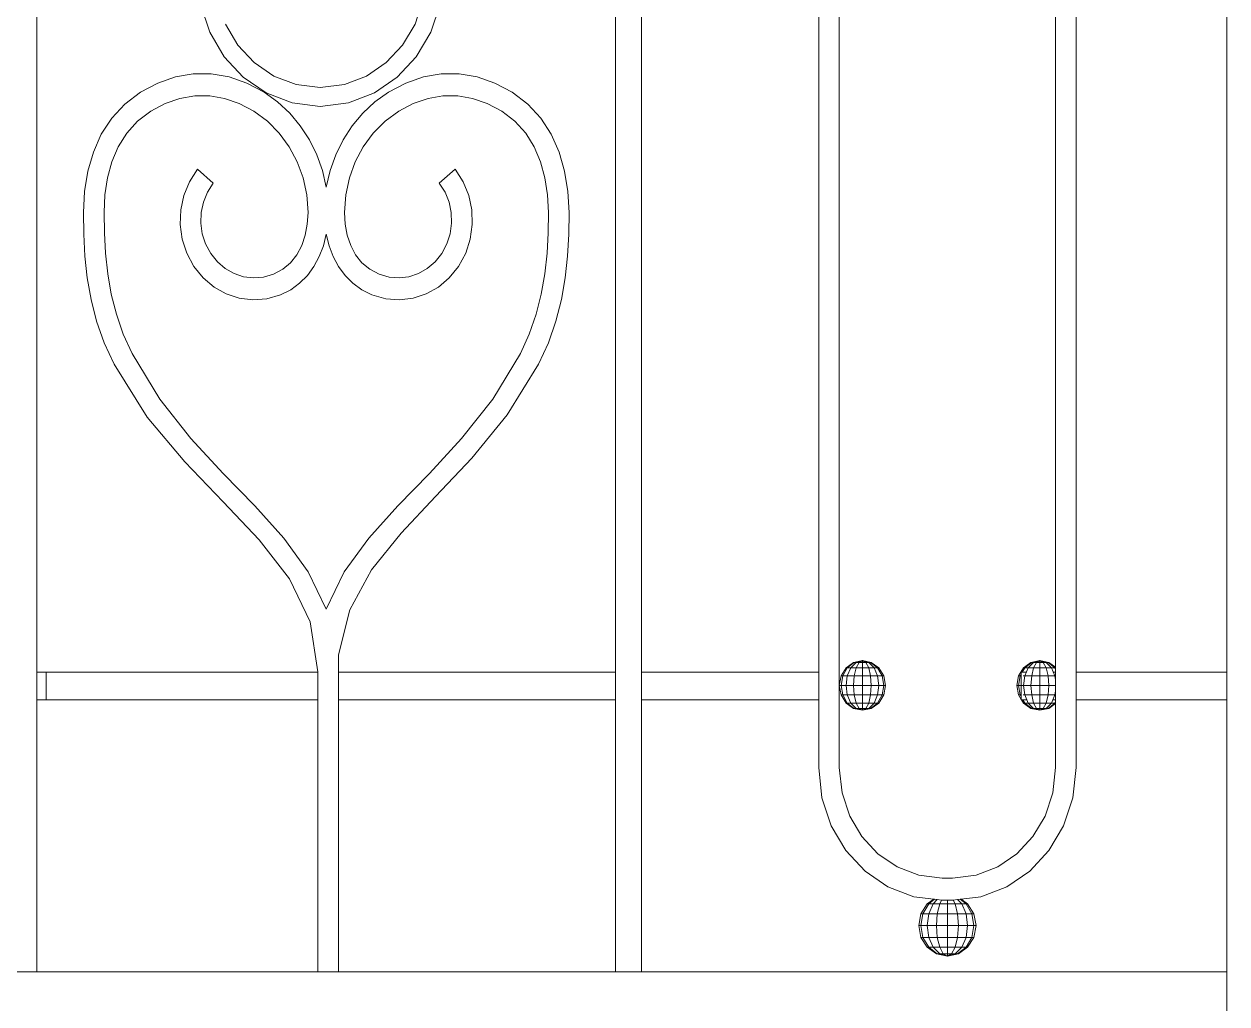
# Model space of a CAD drawing. Header units: millimetres. Extents: x 1832547 to 2001569, y -558009 to -417808.
# Drawn here: x 1914456.7 to 1914898.7, y -523485.4 to -523125.2 of the extents above; entities that cross this region are included whole.
import ezdxf

# ---------------------------------------------------------------- set-up
doc = ezdxf.new("R2010")
doc.units = ezdxf.units.MM
doc.header["$MEASUREMENT"] = 0
doc.layers.add('CA.manh 08', color=8, linetype='CONTINUOUS', lineweight=9)
doc.layers.add('CA_manh 08', color=8, linetype='CONTINUOUS', lineweight=9)

# ---------------------------------------------------------------- blocks, each defined once
blk = doc.blocks.new('wt45t')
at = {"layer": 'CA_manh 08'}
for p, q in [((1918779.78, -518573.66), (1918779.78, -518061.39)), ((1918835.2, -518061.39), (1918835.2, -518573.66)), ((1918842.77, -518571.89), (1918842.77, -518062)), ((1918922.22, -518062.36), (1918922.22, -518578.55)), ((1918929.79, -518573.66), (1918929.79, -518061.39)), ((1918994.95, -518061.39), (1918994.95, -518573.66)), ((1919004.41, -518573.66), (1919004.41, -518061.39)), ((1919217.03, -518061.39), (1919217.03, -518573.66)), ((1919072.31, -518338.49), (1919068.91, -518328.27)), ((1919075.18, -518326.68), (1919078.1, -518335.45)), ((1919156.95, -518328.27), (1919153.54, -518338.49)), ((1919077.65, -518347.51), (1919072.31, -518338.49)), ((1919078.1, -518335.45), (1919082.68, -518343.18)), ((1919143.17, -518343.18), (1919147.75, -518335.45)), ((1919153.54, -518338.49), (1919148.2, -518347.51)), ((1919082.68, -518343.18), (1919088.68, -518349.63)), ((1919137.17, -518349.63), (1919143.17, -518343.18)), ((1919084.66, -518355.03), (1919077.65, -518347.51)), ((1919148.2, -518347.51), (1919141.2, -518355.03)), ((1919088.68, -518349.63), (1919095.88, -518354.55)), ((1919129.97, -518354.55), (1919137.17, -518349.63)), ((1919042.44, -518360.47), (1919048.81, -518357.12)), ((1919055.3, -518354.89), (1919048.81, -518357.12)), ((1919061.86, -518353.77), (1919055.3, -518354.89)), ((1919068.44, -518353.77), (1919061.86, -518353.77)), ((1919075, -518354.89), (1919068.44, -518353.77)), ((1919081.48, -518357.12), (1919075, -518354.89)), ((1919087.86, -518360.47), (1919081.48, -518357.12)), ((1919093.05, -518360.77), (1919084.66, -518355.03)), ((1919095.88, -518354.55), (1919104.04, -518357.69)), ((1919121.81, -518357.69), (1919129.97, -518354.55)), ((1919141.2, -518355.03), (1919132.8, -518360.77)), ((1919139.95, -518357.12), (1919133.58, -518360.47)), ((1919146.44, -518354.89), (1919139.95, -518357.12)), ((1919153, -518353.77), (1919146.44, -518354.89)), ((1919159.58, -518353.77), (1919153, -518353.77)), ((1919166.14, -518354.89), (1919159.58, -518353.77)), ((1919172.63, -518357.12), (1919166.14, -518354.89)), ((1919179, -518360.47), (1919172.63, -518357.12)), ((1919042.44, -518360.47), (1919036.66, -518364.84)), ((1919092.82, -518364.02), (1919087.86, -518360.47)), ((1919102.57, -518364.42), (1919093.05, -518360.77)), ((1919104.04, -518357.69), (1919112.93, -518358.79)), ((1919112.93, -518358.79), (1919121.81, -518357.69)), ((1919132.8, -518360.77), (1919123.29, -518364.42)), ((1919133.58, -518360.47), (1919128.61, -518364.02)), ((1919184.78, -518364.84), (1919179, -518360.47)), ((1919036.66, -518364.84), (1919031.88, -518370.04)), ((1919046.23, -518367.51), (1919051.57, -518364.69)), ((1919051.57, -518364.69), (1919056.98, -518362.81)), ((1919056.98, -518362.81), (1919062.43, -518361.87)), ((1919062.43, -518361.87), (1919067.88, -518361.87)), ((1919067.88, -518361.87), (1919073.33, -518362.81)), ((1919073.33, -518362.81), (1919078.73, -518364.69)), ((1919078.73, -518364.69), (1919084.07, -518367.51)), ((1919097.28, -518368.16), (1919092.82, -518364.02)), ((1919112.93, -518365.71), (1919102.57, -518364.42)), ((1919123.29, -518364.42), (1919112.93, -518365.71)), ((1919128.61, -518364.02), (1919124.16, -518368.16)), ((1919137.37, -518367.51), (1919142.71, -518364.69)), ((1919142.71, -518364.69), (1919148.11, -518362.81)), ((1919148.11, -518362.81), (1919153.55, -518361.87)), ((1919153.55, -518361.87), (1919159.01, -518361.87)), ((1919159.01, -518361.87), (1919164.46, -518362.81)), ((1919169.87, -518364.69), (1919164.46, -518362.81)), ((1919169.87, -518364.69), (1919175.21, -518367.51)), ((1919189.56, -518370.04), (1919184.78, -518364.84)), ((1919031.88, -518370.04), (1919028.06, -518375.96)), ((1919041.38, -518371.18), (1919046.23, -518367.51)), ((1919084.07, -518367.51), (1919089.07, -518371.18)), ((1919101.18, -518372.83), (1919097.28, -518368.16)), ((1919124.16, -518368.16), (1919120.26, -518372.83)), ((1919132.36, -518371.18), (1919137.37, -518367.51)), ((1919175.21, -518367.51), (1919180.05, -518371.18)), ((1919193.38, -518375.96), (1919189.56, -518370.04)), ((1919037.43, -518375.56), (1919041.38, -518371.18)), ((1919089.07, -518371.18), (1919093.44, -518375.56)), ((1919104.51, -518377.95), (1919101.18, -518372.83)), ((1919120.26, -518372.83), (1919116.93, -518377.95)), ((1919128, -518375.56), (1919132.36, -518371.18)), ((1919180.05, -518371.18), (1919184.01, -518375.56)), ((1919028.06, -518375.96), (1919025.16, -518382.5)), ((1919034.31, -518380.54), (1919037.43, -518375.56)), ((1919093.44, -518375.56), (1919097.12, -518380.54)), ((1919107.23, -518383.47), (1919104.51, -518377.95)), ((1919116.93, -518377.95), (1919114.21, -518383.47)), ((1919124.32, -518380.54), (1919128, -518375.56)), ((1919184.01, -518375.56), (1919187.13, -518380.54)), ((1919196.28, -518382.5), (1919193.38, -518375.96)), ((1919025.16, -518382.5), (1919023.13, -518389.54)), ((1919031.96, -518386.05), (1919034.31, -518380.54)), ((1919097.12, -518380.54), (1919100.07, -518386.03)), ((1919109.31, -518389.33), (1919107.23, -518383.47)), ((1919114.21, -518383.47), (1919112.13, -518389.33)), ((1919121.37, -518386.03), (1919124.32, -518380.54)), ((1919187.13, -518380.54), (1919189.47, -518386.05)), ((1919198.31, -518389.54), (1919196.28, -518382.5)), ((1919030.35, -518391.98), (1919031.96, -518386.05)), ((1919100.07, -518386.03), (1919102.23, -518391.95)), ((1919119.2, -518391.95), (1919121.37, -518386.03)), ((1919189.47, -518386.05), (1919191.09, -518391.98)), ((1919023.13, -518389.54), (1919021.93, -518396.98)), ((1919029.41, -518398.24), (1919030.35, -518391.98)), ((1919063.36, -518388.75), (1919060.42, -518393.38)), ((1919069.21, -518393.9), (1919063.36, -518388.75)), ((1919102.23, -518391.95), (1919103.57, -518398.2)), ((1919110.72, -518395.45), (1919109.31, -518389.33)), ((1919112.13, -518389.33), (1919110.72, -518395.45)), ((1919117.87, -518398.2), (1919119.2, -518391.95)), ((1919158.08, -518388.75), (1919152.23, -518393.9)), ((1919161.02, -518393.38), (1919158.08, -518388.75)), ((1919191.09, -518391.98), (1919192.03, -518398.24)), ((1919199.51, -518396.98), (1919198.31, -518389.54)), ((1919021.93, -518396.98), (1919021.52, -518404.69)), ((1919060.42, -518393.38), (1919058.39, -518398.41)), ((1919067.08, -518397.26), (1919069.21, -518393.9)), ((1919152.23, -518393.9), (1919154.36, -518397.26)), ((1919163.04, -518398.41), (1919161.02, -518393.38)), ((1919199.92, -518404.69), (1919199.51, -518396.98)), ((1919029.09, -518404.75), (1919029.41, -518398.24)), ((1919058.39, -518398.41), (1919057.28, -518403.7)), ((1919064.79, -518404.73), (1919065.61, -518400.9)), ((1919065.61, -518400.9), (1919067.08, -518397.26)), ((1919103.57, -518398.2), (1919104.02, -518404.68)), ((1919117.42, -518404.68), (1919117.87, -518398.2)), ((1919154.36, -518397.26), (1919155.83, -518400.9)), ((1919155.83, -518400.9), (1919156.65, -518404.73)), ((1919164.16, -518403.7), (1919163.04, -518398.41)), ((1919192.03, -518398.24), (1919192.35, -518404.75)), ((1919021.52, -518404.69), (1919021.62, -518412.71)), ((1919029.19, -518412.18), (1919029.09, -518404.75)), ((1919057.28, -518403.7), (1919057.09, -518409.1)), ((1919064.65, -518408.63), (1919064.79, -518404.73)), ((1919104.02, -518404.68), (1919103.76, -518409.01)), ((1919117.68, -518409.01), (1919117.42, -518404.68)), ((1919156.65, -518404.73), (1919156.79, -518408.63)), ((1919164.35, -518409.1), (1919164.16, -518403.7)), ((1919192.35, -518404.75), (1919192.25, -518412.18)), ((1919199.82, -518412.71), (1919199.92, -518404.69)), ((1919057.09, -518409.1), (1919057.82, -518414.46)), ((1919065.17, -518412.52), (1919064.65, -518408.63)), ((1919103.76, -518409.01), (1919103, -518413.09)), ((1919118.44, -518413.09), (1919117.68, -518409.01)), ((1919156.79, -518408.63), (1919156.27, -518412.52)), ((1919163.62, -518414.46), (1919164.35, -518409.1)), ((1919021.62, -518412.71), (1919022.04, -518420.71)), ((1919029.61, -518419.69), (1919029.19, -518412.18)), ((1919057.82, -518414.46), (1919059.49, -518419.65)), ((1919066.37, -518416.28), (1919065.17, -518412.52)), ((1919103, -518413.09), (1919101.72, -518416.87)), ((1919109.65, -518416.91), (1919110.72, -518412.71)), ((1919110.72, -518412.71), (1919111.79, -518416.91)), ((1919119.71, -518416.87), (1919118.44, -518413.09)), ((1919156.27, -518412.52), (1919155.06, -518416.28)), ((1919161.95, -518419.65), (1919163.62, -518414.46)), ((1919192.25, -518412.18), (1919191.83, -518419.69)), ((1919199.4, -518420.71), (1919199.82, -518412.71)), ((1919068.26, -518419.8), (1919066.37, -518416.28)), ((1919101.72, -518416.87), (1919099.92, -518420.26)), ((1919108.14, -518420.88), (1919109.65, -518416.91)), ((1919111.79, -518416.91), (1919113.3, -518420.88)), ((1919121.51, -518420.26), (1919119.71, -518416.87)), ((1919155.06, -518416.28), (1919153.18, -518419.8)), ((1919022.04, -518420.71), (1919022.9, -518428.7)), ((1919030.43, -518427.22), (1919029.61, -518419.69)), ((1919059.49, -518419.65), (1919062.09, -518424.51)), ((1919070.72, -518422.87), (1919068.26, -518419.8)), ((1919073.62, -518425.33), (1919070.72, -518422.87)), ((1919097.59, -518423.19), (1919094.71, -518425.6)), ((1919099.92, -518420.26), (1919097.59, -518423.19)), ((1919106.18, -518424.54), (1919108.14, -518420.88)), ((1919113.3, -518420.88), (1919115.25, -518424.54)), ((1919123.85, -518423.19), (1919121.51, -518420.26)), ((1919126.73, -518425.6), (1919123.85, -518423.19)), ((1919150.71, -518422.87), (1919147.82, -518425.33)), ((1919153.18, -518419.8), (1919150.71, -518422.87)), ((1919159.35, -518424.51), (1919161.95, -518419.65)), ((1919191.83, -518419.69), (1919191, -518427.22)), ((1919198.54, -518428.7), (1919199.4, -518420.71)), ((1919031.74, -518434.72), (1919030.43, -518427.22)), ((1919062.09, -518424.51), (1919065.5, -518428.75)), ((1919076.84, -518427.16), (1919073.62, -518425.33)), ((1919080.32, -518428.3), (1919076.84, -518427.16)), ((1919091.28, -518427.41), (1919087.62, -518428.46)), ((1919094.71, -518425.6), (1919091.28, -518427.41)), ((1919100.94, -518430.74), (1919103.78, -518427.85)), ((1919103.78, -518427.85), (1919106.18, -518424.54)), ((1919115.25, -518424.54), (1919117.66, -518427.85)), ((1919117.66, -518427.85), (1919120.5, -518430.74)), ((1919130.16, -518427.41), (1919126.73, -518425.6)), ((1919133.81, -518428.46), (1919130.16, -518427.41)), ((1919144.59, -518427.16), (1919141.12, -518428.3)), ((1919147.82, -518425.33), (1919144.59, -518427.16)), ((1919155.94, -518428.75), (1919159.35, -518424.51)), ((1919191, -518427.22), (1919189.7, -518434.72)), ((1919022.9, -518428.7), (1919024.29, -518436.68)), ((1919065.5, -518428.75), (1919069.5, -518432.15)), ((1919069.5, -518432.15), (1919073.97, -518434.66)), ((1919083.94, -518428.75), (1919080.32, -518428.3)), ((1919087.62, -518428.46), (1919083.94, -518428.75)), ((1919097.65, -518433.16), (1919100.94, -518430.74)), ((1919120.5, -518430.74), (1919123.79, -518433.16)), ((1919137.5, -518428.75), (1919133.81, -518428.46)), ((1919141.12, -518428.3), (1919137.5, -518428.75)), ((1919147.47, -518434.66), (1919151.94, -518432.15)), ((1919151.94, -518432.15), (1919155.94, -518428.75)), ((1919197.14, -518436.68), (1919198.54, -518428.7)), ((1919024.29, -518436.68), (1919026.33, -518444.64)), ((1919033.6, -518442.14), (1919031.74, -518434.72)), ((1919073.97, -518434.66), (1919078.78, -518436.25)), ((1919078.78, -518436.25), (1919083.79, -518436.87)), ((1919083.79, -518436.87), (1919088.88, -518436.48)), ((1919088.88, -518436.48), (1919093.92, -518435.03)), ((1919093.92, -518435.03), (1919097.65, -518433.16)), ((1919123.79, -518433.16), (1919127.51, -518435.03)), ((1919127.51, -518435.03), (1919132.55, -518436.48)), ((1919132.55, -518436.48), (1919137.65, -518436.87)), ((1919137.65, -518436.87), (1919142.66, -518436.25)), ((1919142.66, -518436.25), (1919147.47, -518434.66)), ((1919189.7, -518434.72), (1919187.83, -518442.14)), ((1919195.11, -518444.64), (1919197.14, -518436.68)), ((1919026.33, -518444.64), (1919029.11, -518452.58)), ((1919036.11, -518449.43), (1919033.6, -518442.14)), ((1919187.83, -518442.14), (1919185.33, -518449.43)), ((1919192.33, -518452.58), (1919195.11, -518444.64)), ((1919039.34, -518456.55), (1919036.11, -518449.43)), ((1919185.33, -518449.43), (1919182.09, -518456.55)), ((1919029.11, -518452.58), (1919032.73, -518460.51)), ((1919188.7, -518460.51), (1919192.33, -518452.58)), ((1919049.57, -518473.34), (1919039.34, -518456.55)), ((1919182.09, -518456.55), (1919171.87, -518473.34)), ((1919032.73, -518460.51), (1919044.24, -518479.06)), ((1919176.53, -518479.89), (1919188.7, -518460.51)), ((1919060.97, -518487.79), (1919049.57, -518473.34)), ((1919171.87, -518473.34), (1919160.47, -518487.79)), ((1919044.24, -518479.06), (1919057.19, -518494.97)), ((1919162.72, -518496.39), (1919176.53, -518479.89)), ((1919072.83, -518500.63), (1919060.97, -518487.79)), ((1919160.47, -518487.79), (1919148.61, -518500.63)), ((1919057.19, -518494.97), (1919070.52, -518509.16)), ((1919148.56, -518511.09), (1919162.72, -518496.39)), ((1919084.44, -518512.58), (1919072.83, -518500.63)), ((1919148.61, -518500.63), (1919136.99, -518512.58)), ((1919070.52, -518509.16), (1919083.17, -518522.56)), ((1919135.31, -518525.07), (1919148.56, -518511.09)), ((1919095.1, -518524.39), (1919084.44, -518512.58)), ((1919136.99, -518512.58), (1919126.33, -518524.39)), ((1919083.17, -518522.56), (1919094.05, -518536.11)), ((1919104.1, -518536.79), (1919095.1, -518524.39)), ((1919126.33, -518524.39), (1919117.34, -518536.79)), ((1919124.25, -518539.42), (1919135.31, -518525.07)), ((1919094.05, -518536.11), (1919102.1, -518550.73)), ((1919110.72, -518550.5), (1919104.1, -518536.79)), ((1919117.34, -518536.79), (1919110.72, -518550.5)), ((1919116.67, -518555.21), (1919124.25, -518539.42)), ((1919102.1, -518550.73), (1919106.26, -518567.35)), ((1919113.82, -518573.52), (1919116.67, -518555.21)), ((1918845.26, -518570.1), (1918848.52, -518569.41)), ((1918845.51, -518570.1), (1918848.52, -518569.41)), ((1918846.22, -518570.1), (1918848.52, -518569.41)), ((1918847.28, -518570.1), (1918848.52, -518569.41)), ((1918848.52, -518569.41), (1918848.52, -518570.1)), ((1918851.78, -518570.1), (1918848.52, -518569.41)), ((1918851.53, -518570.1), (1918848.52, -518569.41)), ((1918850.83, -518570.1), (1918848.52, -518569.41)), ((1918849.77, -518570.1), (1918848.52, -518569.41)), ((1918910.45, -518570.1), (1918913.71, -518569.41)), ((1918910.7, -518570.1), (1918913.71, -518569.41)), ((1918911.4, -518570.1), (1918913.71, -518569.41)), ((1918912.46, -518570.1), (1918913.71, -518569.41)), ((1918913.71, -518569.41), (1918913.71, -518570.1)), ((1918916.96, -518570.1), (1918913.71, -518569.41)), ((1918916.72, -518570.1), (1918913.71, -518569.41)), ((1918916.01, -518570.1), (1918913.71, -518569.41)), ((1918914.95, -518570.1), (1918913.71, -518569.41)), ((1919106.26, -518567.35), (1919106.26, -518573.66)), ((1918779.78, -518573.66), (1918835.2, -518573.66)), ((1918779.78, -518573.66), (1918779.78, -518583.82)), ((1918835.2, -518573.66), (1918835.2, -518583.82)), ((1918842.77, -518571.89), (1918845.26, -518570.1)), ((1918842.77, -518572.08), (1918842.77, -518571.89)), ((1918842.96, -518572.08), (1918842.77, -518572.08)), ((1918842.77, -518572.42), (1918842.96, -518572.08)), ((1918842.77, -518572.42), (1918842.77, -518572.08)), ((1918842.77, -518573.66), (1918842.77, -518572.42)), ((1918842.77, -518573.66), (1918843.45, -518573.66)), ((1918842.77, -518575.05), (1918842.77, -518573.66)), ((1918842.96, -518572.08), (1918845.51, -518570.1)), ((1918844.27, -518572.08), (1918842.96, -518572.08)), ((1918842.96, -518575.05), (1918844.27, -518572.08)), ((1918844.27, -518572.08), (1918846.22, -518570.1)), ((1918846.22, -518572.08), (1918844.27, -518572.08)), ((1918845.51, -518570.1), (1918845.26, -518570.1)), ((1918846.22, -518570.1), (1918845.51, -518570.1)), ((1918845.51, -518575.05), (1918846.22, -518572.08)), ((1918847.28, -518570.1), (1918846.22, -518570.1)), ((1918846.22, -518572.08), (1918847.28, -518570.1)), ((1918848.52, -518572.08), (1918846.22, -518572.08)), ((1918848.52, -518570.1), (1918847.28, -518570.1)), ((1918849.77, -518570.1), (1918848.52, -518570.1)), ((1918848.52, -518570.1), (1918848.52, -518572.08)), ((1918850.83, -518572.08), (1918848.52, -518572.08)), ((1918848.52, -518572.08), (1918848.52, -518575.05)), ((1918850.83, -518570.1), (1918849.77, -518570.1)), ((1918850.83, -518572.08), (1918849.77, -518570.1)), ((1918851.53, -518570.1), (1918850.83, -518570.1)), ((1918852.78, -518572.08), (1918850.83, -518570.1)), ((1918852.78, -518572.08), (1918850.83, -518572.08)), ((1918851.53, -518575.05), (1918850.83, -518572.08)), ((1918851.53, -518570.1), (1918851.78, -518570.1)), ((1918854.08, -518572.08), (1918851.53, -518570.1)), ((1918854.54, -518572.08), (1918851.78, -518570.1)), ((1918854.08, -518572.08), (1918852.78, -518572.08)), ((1918854.08, -518575.05), (1918852.78, -518572.08)), ((1918853.59, -518573.66), (1918854.99, -518573.66)), ((1918854.54, -518572.08), (1918854.08, -518572.08)), ((1918854.99, -518573.66), (1918854.08, -518572.08)), ((1918856.39, -518575.05), (1918854.54, -518572.08)), ((1918854.99, -518573.66), (1918855.38, -518573.66)), ((1918855.38, -518573.66), (1918855.38, -518574.34)), ((1918905.84, -518575.05), (1918907.69, -518572.08)), ((1918906.44, -518575.05), (1918908.15, -518572.08)), ((1918907.69, -518572.08), (1918910.45, -518570.1)), ((1918908.15, -518572.08), (1918907.69, -518572.08)), ((1918908.15, -518572.08), (1918910.7, -518570.1)), ((1918909.45, -518572.08), (1918908.15, -518572.08)), ((1918908.15, -518575.05), (1918909.45, -518572.08)), ((1918909.45, -518572.08), (1918911.4, -518570.1)), ((1918911.4, -518572.08), (1918909.45, -518572.08)), ((1918910.7, -518570.1), (1918910.45, -518570.1)), ((1918911.4, -518570.1), (1918910.7, -518570.1)), ((1918910.7, -518575.05), (1918911.4, -518572.08)), ((1918912.46, -518570.1), (1918911.4, -518570.1)), ((1918911.4, -518572.08), (1918912.46, -518570.1)), ((1918913.71, -518572.08), (1918911.4, -518572.08)), ((1918913.71, -518570.1), (1918912.46, -518570.1)), ((1918914.95, -518570.1), (1918913.71, -518570.1)), ((1918913.71, -518570.1), (1918913.71, -518572.08)), ((1918916.01, -518572.08), (1918913.71, -518572.08)), ((1918913.71, -518572.08), (1918913.71, -518575.05)), ((1918916.01, -518570.1), (1918914.95, -518570.1)), ((1918916.01, -518572.08), (1918914.95, -518570.1)), ((1918916.72, -518570.1), (1918916.01, -518570.1)), ((1918917.96, -518572.08), (1918916.01, -518570.1)), ((1918917.96, -518572.08), (1918916.01, -518572.08)), ((1918916.72, -518575.05), (1918916.01, -518572.08)), ((1918916.72, -518570.1), (1918916.96, -518570.1)), ((1918919.27, -518572.08), (1918916.72, -518570.1)), ((1918919.73, -518572.08), (1918916.96, -518570.1)), ((1918919.27, -518572.08), (1918917.96, -518572.08)), ((1918919.27, -518575.05), (1918917.96, -518572.08)), ((1918919.73, -518572.08), (1918919.27, -518572.08)), ((1918920.97, -518575.05), (1918919.27, -518572.08)), ((1918921.57, -518575.05), (1918919.73, -518572.08)), ((1918994.95, -518573.66), (1918929.79, -518573.66)), ((1918929.79, -518583.82), (1918929.79, -518573.66)), ((1918994.95, -518573.66), (1918994.95, -518583.82)), ((1919106.26, -518573.66), (1919004.41, -518573.66)), ((1919004.41, -518583.82), (1919004.41, -518573.66)), ((1919106.26, -518573.66), (1919106.26, -518583.82)), ((1919113.82, -518573.66), (1919113.82, -518573.52)), ((1919213.6, -518573.66), (1919113.82, -518573.66)), ((1919113.82, -518583.82), (1919113.82, -518573.66)), ((1919217.03, -518573.66), (1919213.6, -518573.66)), ((1919213.6, -518573.66), (1919213.6, -518583.82)), ((1919217.03, -518583.82), (1919217.03, -518573.66)), ((1918842.96, -518575.05), (1918842.77, -518575.05)), ((1918842.77, -518576.52), (1918842.96, -518575.05)), ((1918842.77, -518576.52), (1918842.77, -518575.05)), ((1918842.77, -518578.55), (1918842.77, -518576.52)), ((1918845.51, -518575.05), (1918842.96, -518575.05)), ((1918845.26, -518578.55), (1918845.51, -518575.05)), ((1918848.52, -518575.05), (1918845.51, -518575.05)), ((1918851.53, -518575.05), (1918848.52, -518575.05)), ((1918848.52, -518575.05), (1918848.52, -518578.55)), ((1918854.08, -518575.05), (1918851.53, -518575.05)), ((1918851.78, -518578.55), (1918851.53, -518575.05)), ((1918854.61, -518575.05), (1918854.08, -518575.05)), ((1918854.54, -518578.55), (1918854.08, -518575.05)), ((1918855.79, -518575.05), (1918855.38, -518574.34)), ((1918855.38, -518574.34), (1918855.38, -518575.05)), ((1918855.79, -518575.05), (1918855.38, -518575.05)), ((1918855.38, -518575.05), (1918855.38, -518578.55)), ((1918856.39, -518575.05), (1918855.79, -518575.05)), ((1918856.39, -518578.55), (1918855.79, -518575.05)), ((1918857.04, -518578.55), (1918856.39, -518575.05)), ((1918905.19, -518578.55), (1918905.84, -518575.05)), ((1918906.44, -518575.05), (1918905.84, -518575.05)), ((1918905.84, -518578.55), (1918906.44, -518575.05)), ((1918908.15, -518575.05), (1918906.44, -518575.05)), ((1918907.69, -518578.55), (1918908.15, -518575.05)), ((1918910.7, -518575.05), (1918908.15, -518575.05)), ((1918910.45, -518578.55), (1918910.7, -518575.05)), ((1918913.71, -518575.05), (1918910.7, -518575.05)), ((1918916.72, -518575.05), (1918913.71, -518575.05)), ((1918913.71, -518575.05), (1918913.71, -518578.55)), ((1918919.27, -518575.05), (1918916.72, -518575.05)), ((1918916.96, -518578.55), (1918916.72, -518575.05)), ((1918920.97, -518575.05), (1918919.27, -518575.05)), ((1918919.73, -518578.55), (1918919.27, -518575.05)), ((1918921.57, -518575.05), (1918920.97, -518575.05)), ((1918921.57, -518578.55), (1918920.97, -518575.05)), ((1918922.22, -518578.55), (1918921.57, -518575.05)), ((1918845.26, -518578.55), (1918842.77, -518578.55)), ((1918842.77, -518580.58), (1918842.77, -518578.55)), ((1918842.96, -518582.05), (1918842.77, -518580.58)), ((1918842.77, -518582.05), (1918842.77, -518580.58)), ((1918842.96, -518582.05), (1918842.77, -518582.05)), ((1918842.77, -518583.82), (1918842.77, -518582.05)), ((1918845.51, -518582.05), (1918842.96, -518582.05)), ((1918843.72, -518583.82), (1918842.96, -518582.05)), ((1918848.52, -518578.55), (1918845.26, -518578.55)), ((1918845.51, -518582.05), (1918845.26, -518578.55)), ((1918848.52, -518582.05), (1918845.51, -518582.05)), ((1918846.22, -518585.02), (1918845.51, -518582.05)), ((1918851.78, -518578.55), (1918848.52, -518578.55)), ((1918848.52, -518578.55), (1918848.52, -518582.05)), ((1918851.53, -518582.05), (1918848.52, -518582.05)), ((1918848.52, -518582.05), (1918848.52, -518585.02)), ((1918850.83, -518585.02), (1918851.53, -518582.05)), ((1918851.53, -518582.05), (1918851.78, -518578.55)), ((1918854.08, -518582.05), (1918851.53, -518582.05)), ((1918854.54, -518578.55), (1918851.78, -518578.55)), ((1918853.31, -518583.82), (1918854.08, -518582.05)), ((1918854.08, -518582.05), (1918854.54, -518578.55)), ((1918854.61, -518582.05), (1918854.08, -518582.05)), ((1918855.38, -518578.55), (1918854.54, -518578.55)), ((1918856.39, -518578.55), (1918855.38, -518578.55)), ((1918855.38, -518578.55), (1918855.38, -518582.05)), ((1918855.79, -518582.05), (1918855.38, -518582.05)), ((1918855.38, -518583.67), (1918856.39, -518582.05)), ((1918855.38, -518582.76), (1918855.79, -518582.05)), ((1918855.38, -518582.05), (1918855.38, -518582.76)), ((1918855.38, -518582.76), (1918855.38, -518583.67)), ((1918855.79, -518582.05), (1918856.39, -518578.55)), ((1918856.39, -518582.05), (1918855.79, -518582.05)), ((1918857.04, -518578.55), (1918856.39, -518578.55)), ((1918856.39, -518582.05), (1918857.04, -518578.55)), ((1918905.84, -518578.55), (1918905.19, -518578.55)), ((1918905.84, -518582.05), (1918905.19, -518578.55)), ((1918907.69, -518578.55), (1918905.84, -518578.55)), ((1918906.44, -518582.05), (1918905.84, -518578.55)), ((1918906.44, -518582.05), (1918905.84, -518582.05)), ((1918907.69, -518585.02), (1918905.84, -518582.05)), ((1918908.15, -518582.05), (1918906.44, -518582.05)), ((1918908.15, -518585.02), (1918906.44, -518582.05)), ((1918910.45, -518578.55), (1918907.69, -518578.55)), ((1918908.15, -518582.05), (1918907.69, -518578.55)), ((1918910.7, -518582.05), (1918908.15, -518582.05)), ((1918909.45, -518585.02), (1918908.15, -518582.05)), ((1918913.71, -518578.55), (1918910.45, -518578.55)), ((1918910.7, -518582.05), (1918910.45, -518578.55)), ((1918913.71, -518582.05), (1918910.7, -518582.05)), ((1918911.4, -518585.02), (1918910.7, -518582.05)), ((1918916.96, -518578.55), (1918913.71, -518578.55)), ((1918913.71, -518578.55), (1918913.71, -518582.05)), ((1918916.72, -518582.05), (1918913.71, -518582.05)), ((1918913.71, -518582.05), (1918913.71, -518585.02)), ((1918916.01, -518585.02), (1918916.72, -518582.05)), ((1918916.72, -518582.05), (1918916.96, -518578.55)), ((1918919.27, -518582.05), (1918916.72, -518582.05)), ((1918919.73, -518578.55), (1918916.96, -518578.55)), ((1918917.96, -518585.02), (1918919.27, -518582.05)), ((1918919.27, -518582.05), (1918919.73, -518578.55)), ((1918920.97, -518582.05), (1918919.27, -518582.05)), ((1918919.27, -518585.02), (1918920.97, -518582.05)), ((1918921.57, -518578.55), (1918919.73, -518578.55)), ((1918919.73, -518585.02), (1918921.57, -518582.05)), ((1918920.97, -518582.05), (1918921.57, -518578.55)), ((1918921.57, -518582.05), (1918920.97, -518582.05)), ((1918922.22, -518578.55), (1918921.57, -518578.55)), ((1918921.57, -518582.05), (1918922.22, -518578.55)), ((1918922.22, -518578.55), (1918922.22, -518608.69)), ((1918779.78, -518683.82), (1918779.78, -518583.82)), ((1918835.2, -518583.82), (1918779.78, -518583.82)), ((1918835.2, -518583.82), (1918835.2, -518608.73)), ((1918843.72, -518583.82), (1918842.77, -518583.82)), ((1918842.77, -518584.68), (1918842.77, -518583.82)), ((1918842.96, -518585.02), (1918842.77, -518584.68)), ((1918842.77, -518585.02), (1918842.77, -518584.68)), ((1918842.96, -518585.02), (1918842.77, -518585.02)), ((1918842.77, -518585.21), (1918842.77, -518585.02)), ((1918845.26, -518587), (1918842.77, -518585.21)), ((1918842.77, -518608.69), (1918842.77, -518585.21)), ((1918844.27, -518585.02), (1918842.96, -518585.02)), ((1918845.51, -518587), (1918842.96, -518585.02)), ((1918844.27, -518585.02), (1918843.72, -518583.82)), ((1918846.22, -518585.02), (1918844.27, -518585.02)), ((1918846.22, -518587), (1918844.27, -518585.02)), ((1918845.51, -518587), (1918845.26, -518587)), ((1918848.52, -518587.69), (1918845.26, -518587)), ((1918846.22, -518587), (1918845.51, -518587)), ((1918848.52, -518587.69), (1918845.51, -518587)), ((1918848.52, -518585.02), (1918846.22, -518585.02)), ((1918847.28, -518587), (1918846.22, -518585.02)), ((1918847.28, -518587), (1918846.22, -518587)), ((1918848.52, -518587.69), (1918846.22, -518587)), ((1918848.52, -518587), (1918847.28, -518587)), ((1918848.52, -518587.69), (1918847.28, -518587)), ((1918850.83, -518585.02), (1918848.52, -518585.02)), ((1918848.52, -518585.02), (1918848.52, -518587)), ((1918849.77, -518587), (1918848.52, -518587)), ((1918848.52, -518587), (1918848.52, -518587.69)), ((1918848.52, -518587.69), (1918851.78, -518587)), ((1918848.52, -518587.69), (1918851.53, -518587)), ((1918848.52, -518587.69), (1918850.83, -518587)), ((1918848.52, -518587.69), (1918849.77, -518587)), ((1918849.77, -518587), (1918850.83, -518585.02)), ((1918850.83, -518587), (1918849.77, -518587)), ((1918852.78, -518585.02), (1918850.83, -518585.02)), ((1918850.83, -518587), (1918852.78, -518585.02)), ((1918851.53, -518587), (1918850.83, -518587)), ((1918851.53, -518587), (1918854.08, -518585.02)), ((1918851.78, -518587), (1918851.53, -518587)), ((1918851.78, -518587), (1918854.54, -518585.02)), ((1918852.78, -518585.02), (1918853.31, -518583.82)), ((1918854.08, -518585.02), (1918852.78, -518585.02)), ((1918854.77, -518583.82), (1918853.31, -518583.82)), ((1918854.08, -518585.02), (1918854.77, -518583.82)), ((1918854.08, -518585.02), (1918854.54, -518585.02)), ((1918854.54, -518585.02), (1918855.29, -518583.82)), ((1918855.29, -518583.82), (1918854.77, -518583.82)), ((1918855.29, -518583.82), (1918855.38, -518583.82)), ((1918855.38, -518583.82), (1918855.38, -518583.67)), ((1918908.15, -518585.02), (1918907.69, -518585.02)), ((1918910.45, -518587), (1918907.69, -518585.02)), ((1918909.45, -518585.02), (1918908.15, -518585.02)), ((1918910.7, -518587), (1918908.15, -518585.02)), ((1918911.4, -518585.02), (1918909.45, -518585.02)), ((1918911.4, -518587), (1918909.45, -518585.02)), ((1918910.7, -518587), (1918910.45, -518587)), ((1918913.71, -518587.69), (1918910.45, -518587)), ((1918911.4, -518587), (1918910.7, -518587)), ((1918913.71, -518587.69), (1918910.7, -518587)), ((1918913.71, -518585.02), (1918911.4, -518585.02)), ((1918912.46, -518587), (1918911.4, -518585.02)), ((1918912.46, -518587), (1918911.4, -518587)), ((1918913.71, -518587.69), (1918911.4, -518587)), ((1918913.71, -518587), (1918912.46, -518587)), ((1918913.71, -518587.69), (1918912.46, -518587)), ((1918916.01, -518585.02), (1918913.71, -518585.02)), ((1918913.71, -518585.02), (1918913.71, -518587)), ((1918914.95, -518587), (1918913.71, -518587)), ((1918913.71, -518587), (1918913.71, -518587.69)), ((1918913.71, -518587.69), (1918916.96, -518587)), ((1918913.71, -518587.69), (1918916.72, -518587)), ((1918913.71, -518587.69), (1918916.01, -518587)), ((1918913.71, -518587.69), (1918914.95, -518587)), ((1918914.95, -518587), (1918916.01, -518585.02)), ((1918916.01, -518587), (1918914.95, -518587)), ((1918917.96, -518585.02), (1918916.01, -518585.02)), ((1918916.01, -518587), (1918917.96, -518585.02)), ((1918916.72, -518587), (1918916.01, -518587)), ((1918916.72, -518587), (1918919.27, -518585.02)), ((1918916.96, -518587), (1918916.72, -518587)), ((1918916.96, -518587), (1918919.73, -518585.02)), ((1918919.27, -518585.02), (1918917.96, -518585.02)), ((1918919.27, -518585.02), (1918919.73, -518585.02)), ((1918929.79, -518583.82), (1918994.95, -518583.82)), ((1918929.79, -518608.73), (1918929.79, -518583.82)), ((1918994.95, -518583.82), (1918994.95, -518683.82)), ((1919004.41, -518583.82), (1919106.26, -518583.82)), ((1919004.41, -518683.82), (1919004.41, -518583.82)), ((1919106.26, -518683.82), (1919106.26, -518583.82)), ((1919113.82, -518583.82), (1919213.6, -518583.82)), ((1919113.82, -518683.82), (1919113.82, -518583.82)), ((1919213.6, -518583.82), (1919217.03, -518583.82)), ((1919217.03, -518583.82), (1919217.03, -518683.82)), ((1918835.2, -518608.73), (1918836.4, -518619.9)), ((1918843.77, -518618.01), (1918842.77, -518608.69)), ((1918922.22, -518608.69), (1918921.22, -518618.01)), ((1918928.59, -518619.9), (1918929.79, -518608.73)), ((1918846.62, -518626.57), (1918843.77, -518618.01)), ((1918921.22, -518618.01), (1918918.37, -518626.57)), ((1918836.4, -518619.9), (1918839.82, -518630.16)), ((1918925.17, -518630.16), (1918928.59, -518619.9)), ((1918851.09, -518634.12), (1918846.62, -518626.57)), ((1918918.37, -518626.57), (1918913.9, -518634.12)), ((1918839.82, -518630.16), (1918845.18, -518639.22)), ((1918919.81, -518639.22), (1918925.17, -518630.16)), ((1918856.96, -518640.42), (1918851.09, -518634.12)), ((1918913.9, -518634.12), (1918908.03, -518640.42)), ((1918845.18, -518639.22), (1918852.22, -518646.77)), ((1918912.77, -518646.77), (1918919.81, -518639.22)), ((1918863.99, -518645.23), (1918856.96, -518640.42)), ((1918908.03, -518640.42), (1918901, -518645.23)), ((1918852.22, -518646.77), (1918860.65, -518652.53)), ((1918871.96, -518648.29), (1918863.99, -518645.23)), ((1918880.63, -518649.37), (1918871.96, -518648.29)), ((1918893.03, -518648.29), (1918884.36, -518649.37)), ((1918901, -518645.23), (1918893.03, -518648.29)), ((1918904.34, -518652.53), (1918912.77, -518646.77)), ((1918860.65, -518652.53), (1918870.2, -518656.2)), ((1918884.36, -518649.37), (1918880.63, -518649.37)), ((1918894.79, -518656.2), (1918904.34, -518652.53)), ((1918870.2, -518656.2), (1918877.46, -518657.1)), ((1918875.05, -518658.83), (1918877.46, -518657.1)), ((1918875.62, -518658.83), (1918877.79, -518657.14)), ((1918877.23, -518658.83), (1918878.77, -518657.27)), ((1918877.46, -518657.1), (1918877.79, -518657.14)), ((1918877.79, -518657.14), (1918878.77, -518657.27)), ((1918878.77, -518657.27), (1918880.37, -518657.46)), ((1918879.64, -518658.83), (1918880.37, -518657.46)), ((1918880.37, -518657.46), (1918880.6, -518657.49)), ((1918880.6, -518657.49), (1918882.49, -518657.49)), ((1918882.49, -518657.49), (1918882.49, -518658.83)), ((1918882.49, -518657.49), (1918884.39, -518657.49)), ((1918884.39, -518657.49), (1918884.61, -518657.47)), ((1918884.61, -518657.47), (1918886.21, -518657.27)), ((1918885.33, -518658.83), (1918884.61, -518657.47)), ((1918886.21, -518657.27), (1918887.19, -518657.15)), ((1918887.75, -518658.83), (1918886.21, -518657.27)), ((1918887.19, -518657.15), (1918887.52, -518657.1)), ((1918889.36, -518658.83), (1918887.19, -518657.15)), ((1918887.52, -518657.1), (1918894.79, -518656.2)), ((1918889.92, -518658.83), (1918887.52, -518657.1)), ((1918872.77, -518662.49), (1918875.05, -518658.83)), ((1918873.51, -518662.49), (1918875.62, -518658.83)), ((1918875.62, -518658.83), (1918875.05, -518658.83)), ((1918877.23, -518658.83), (1918875.62, -518658.83)), ((1918875.62, -518662.49), (1918877.23, -518658.83)), ((1918879.64, -518658.83), (1918877.23, -518658.83)), ((1918878.77, -518662.49), (1918879.64, -518658.83)), ((1918882.49, -518658.83), (1918879.64, -518658.83)), ((1918885.33, -518658.83), (1918882.49, -518658.83)), ((1918882.49, -518658.83), (1918882.49, -518662.49)), ((1918887.75, -518658.83), (1918885.33, -518658.83)), ((1918886.21, -518662.49), (1918885.33, -518658.83)), ((1918889.36, -518658.83), (1918887.75, -518658.83)), ((1918889.36, -518662.49), (1918887.75, -518658.83)), ((1918889.92, -518658.83), (1918889.36, -518658.83)), ((1918891.46, -518662.49), (1918889.36, -518658.83)), ((1918892.2, -518662.49), (1918889.92, -518658.83)), ((1918871.97, -518666.82), (1918872.77, -518662.49)), ((1918873.51, -518662.49), (1918872.77, -518662.49)), ((1918872.77, -518666.82), (1918873.51, -518662.49)), ((1918875.62, -518662.49), (1918873.51, -518662.49)), ((1918875.05, -518666.82), (1918875.62, -518662.49)), ((1918878.77, -518662.49), (1918875.62, -518662.49)), ((1918878.46, -518666.82), (1918878.77, -518662.49)), ((1918882.49, -518662.49), (1918878.77, -518662.49)), ((1918886.21, -518662.49), (1918882.49, -518662.49)), ((1918882.49, -518662.49), (1918882.49, -518666.82)), ((1918889.36, -518662.49), (1918886.21, -518662.49)), ((1918886.51, -518666.82), (1918886.21, -518662.49)), ((1918891.46, -518662.49), (1918889.36, -518662.49)), ((1918889.92, -518666.82), (1918889.36, -518662.49)), ((1918892.2, -518662.49), (1918891.46, -518662.49)), ((1918892.2, -518666.82), (1918891.46, -518662.49)), ((1918893, -518666.82), (1918892.2, -518662.49)), ((1918872.77, -518666.82), (1918871.97, -518666.82)), ((1918872.77, -518671.14), (1918871.97, -518666.82)), ((1918875.05, -518666.82), (1918872.77, -518666.82)), ((1918873.51, -518671.14), (1918872.77, -518666.82)), ((1918873.51, -518671.14), (1918872.77, -518671.14)), ((1918875.05, -518674.8), (1918872.77, -518671.14)), ((1918875.62, -518671.14), (1918873.51, -518671.14)), ((1918875.62, -518674.8), (1918873.51, -518671.14)), ((1918878.46, -518666.82), (1918875.05, -518666.82)), ((1918875.62, -518671.14), (1918875.05, -518666.82)), ((1918878.77, -518671.14), (1918875.62, -518671.14)), ((1918877.23, -518674.8), (1918875.62, -518671.14)), ((1918882.49, -518666.82), (1918878.46, -518666.82)), ((1918878.77, -518671.14), (1918878.46, -518666.82)), ((1918882.49, -518671.14), (1918878.77, -518671.14)), ((1918879.64, -518674.8), (1918878.77, -518671.14)), ((1918886.51, -518666.82), (1918882.49, -518666.82)), ((1918882.49, -518666.82), (1918882.49, -518671.14)), ((1918886.21, -518671.14), (1918882.49, -518671.14)), ((1918882.49, -518671.14), (1918882.49, -518674.8)), ((1918885.33, -518674.8), (1918886.21, -518671.14)), ((1918886.21, -518671.14), (1918886.51, -518666.82)), ((1918889.36, -518671.14), (1918886.21, -518671.14)), ((1918889.92, -518666.82), (1918886.51, -518666.82)), ((1918887.75, -518674.8), (1918889.36, -518671.14)), ((1918889.36, -518671.14), (1918889.92, -518666.82)), ((1918891.46, -518671.14), (1918889.36, -518671.14)), ((1918889.36, -518674.8), (1918891.46, -518671.14)), ((1918892.2, -518666.82), (1918889.92, -518666.82)), ((1918889.92, -518674.8), (1918892.2, -518671.14)), ((1918891.46, -518671.14), (1918892.2, -518666.82)), ((1918892.2, -518671.14), (1918891.46, -518671.14)), ((1918893, -518666.82), (1918892.2, -518666.82)), ((1918892.2, -518671.14), (1918893, -518666.82)), ((1918875.62, -518674.8), (1918875.05, -518674.8)), ((1918878.46, -518677.25), (1918875.05, -518674.8)), ((1918877.23, -518674.8), (1918875.62, -518674.8)), ((1918878.77, -518677.25), (1918875.62, -518674.8)), ((1918879.64, -518674.8), (1918877.23, -518674.8)), ((1918879.64, -518677.25), (1918877.23, -518674.8)), ((1918882.49, -518674.8), (1918879.64, -518674.8)), ((1918880.95, -518677.25), (1918879.64, -518674.8)), ((1918885.33, -518674.8), (1918882.49, -518674.8)), ((1918882.49, -518674.8), (1918882.49, -518677.25)), ((1918884.03, -518677.25), (1918885.33, -518674.8)), ((1918887.75, -518674.8), (1918885.33, -518674.8)), ((1918885.33, -518677.25), (1918887.75, -518674.8)), ((1918886.21, -518677.25), (1918889.36, -518674.8)), ((1918886.51, -518677.25), (1918889.92, -518674.8)), ((1918889.36, -518674.8), (1918887.75, -518674.8)), ((1918889.36, -518674.8), (1918889.92, -518674.8)), ((1918878.77, -518677.25), (1918878.46, -518677.25)), ((1918882.49, -518678.11), (1918878.46, -518677.25)), ((1918879.64, -518677.25), (1918878.77, -518677.25)), ((1918882.49, -518678.11), (1918878.77, -518677.25)), ((1918880.95, -518677.25), (1918879.64, -518677.25)), ((1918882.49, -518678.11), (1918879.64, -518677.25)), ((1918882.49, -518677.25), (1918880.95, -518677.25)), ((1918882.49, -518678.11), (1918880.95, -518677.25)), ((1918884.03, -518677.25), (1918882.49, -518677.25)), ((1918882.49, -518677.25), (1918882.49, -518678.11)), ((1918882.49, -518678.11), (1918886.51, -518677.25)), ((1918882.49, -518678.11), (1918886.21, -518677.25)), ((1918882.49, -518678.11), (1918885.33, -518677.25)), ((1918882.49, -518678.11), (1918884.03, -518677.25)), ((1918885.33, -518677.25), (1918884.03, -518677.25)), ((1918886.21, -518677.25), (1918885.33, -518677.25)), ((1918886.51, -518677.25), (1918886.21, -518677.25)), ((1918779.78, -518683.82), (1918779.78, -518723.82)), ((1918994.95, -518683.82), (1918779.78, -518683.82)), ((1919004.41, -518683.82), (1918994.95, -518683.82)), ((1919106.26, -518683.82), (1919004.41, -518683.82)), ((1919113.82, -518683.82), (1919106.26, -518683.82)), ((1919217.03, -518683.82), (1919113.82, -518683.82)), ((1919226.48, -518683.82), (1919217.03, -518683.82))]:
    blk.add_line(p, q, dxfattribs=at)

msp = doc.modelspace()

# ---------------------------------------------------------------- block references
at = {"layer": 'CA.manh 08', "xscale": -1}
msp.add_blockref('wt45t', (3833678.48, -4789.76), dxfattribs=at)

doc.saveas('drawing.dxf')
